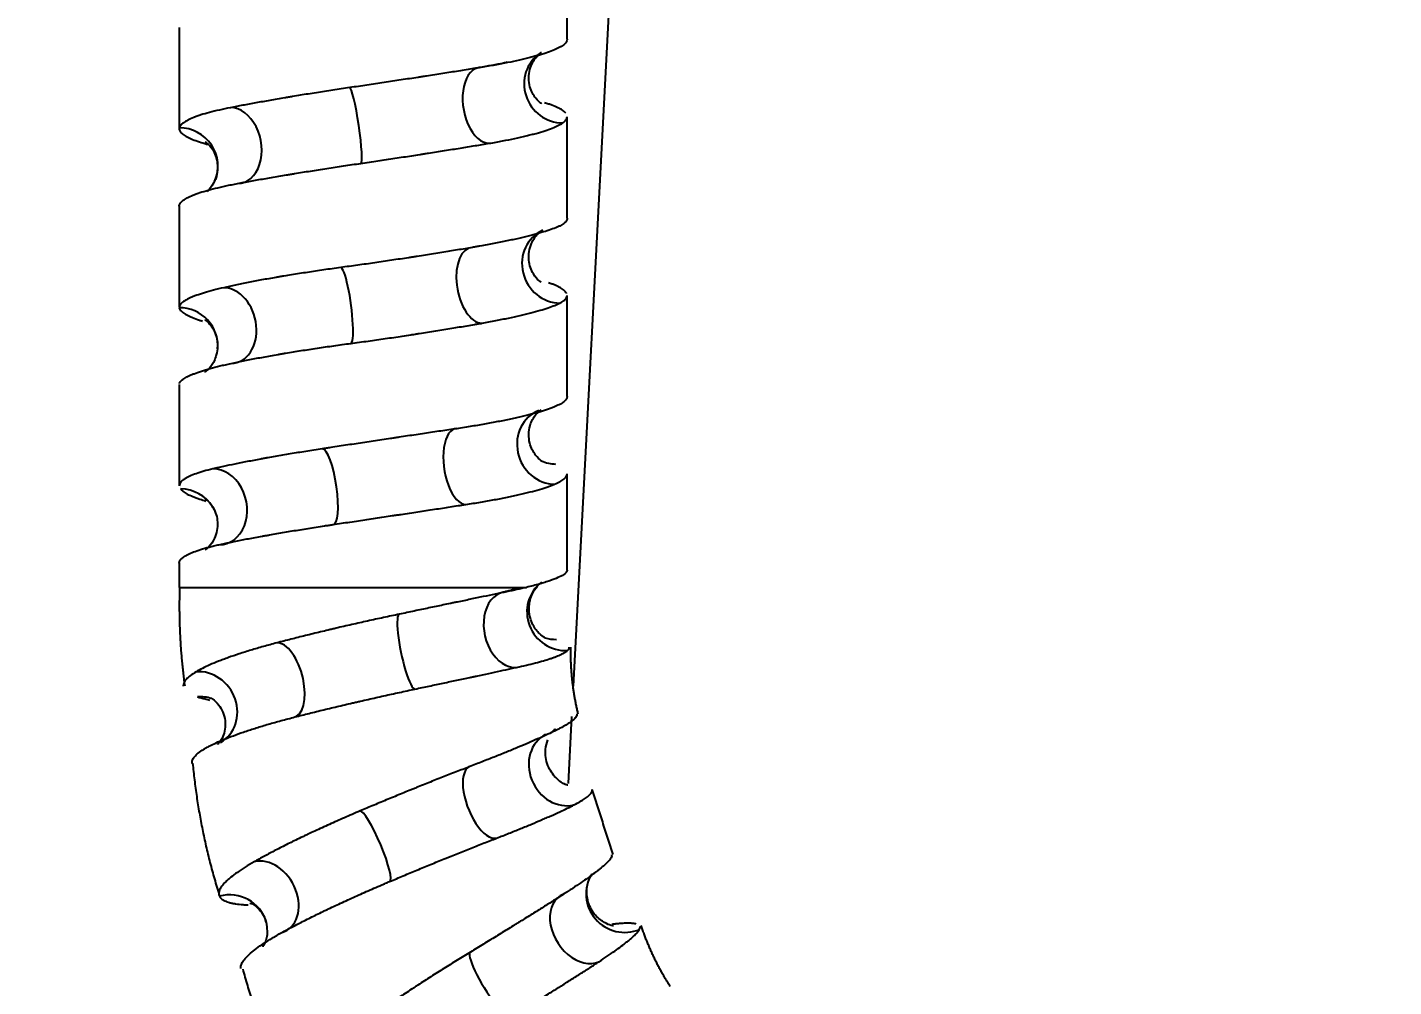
# Model space of a CAD drawing. Header units: millimetres. Extents: x 6110 to 6704, y -2661 to -1821.
# Drawn here: x 6585.83 to 6599.22, y -2420.53 to -2411.13 of the extents above; entities that cross this region are included whole.
import ezdxf

# ---------------------------------------------------------------- set-up
doc = ezdxf.new("R2010")
doc.units = ezdxf.units.MM
doc.header["$LTSCALE"] = 0.1
doc.linetypes.add('HIDDEN2', pattern=[4.7625, 3.175, -1.5875])
doc.layers.add('1', color=4, linetype='HIDDEN2', lineweight=13)
doc.layers.add('DIM', color=3, linetype='Continuous', lineweight=9)
doc.styles.get("Standard").update_dxf_attribs({"font": 'arial.ttf'})
doc.dimstyles.new('ISO-25', dxfattribs={"dimtxt": 2.5, "dimasz": 2.5, "dimexe": 1.25, "dimexo": 0.625, "dimtad": 1, "dimlfac": 5, "dimtxsty": 'Standard', "dimcen": 2.5, "dimadec": 0, "dimazin": 0, "dimtfac": 1, "dimtmove": 0, "dimatfit": 3, "dimfxl": 1, "dimarcsym": 0})

# ---------------------------------------------------------------- blocks, each defined once
blk = doc.blocks.new('*D44')
at = {"layer": 'Defpoints', "color": 0, "transparency": 16777216}
for p in [(6511.558, -2398.849), (6619.617, -2532.542), (6619.617, -2547.836)]:
    blk.add_point(p, dxfattribs=at)
at = {"layer": 'DIM', "color": 0, "lineweight": -2, "transparency": 16777216}
for p, q in [((6511.558, -2399.474), (6511.558, -2549.086)), ((6619.617, -2533.167), (6619.617, -2549.086)), ((6516.558, -2547.836), (6614.617, -2547.836))]:
    blk.add_line(p, q, dxfattribs=at)
at = {"layer": 'DIM', "color": 0, "transparency": 16777216}
for points in [[(6516.558, -2547.003), (6516.558, -2548.669), (6511.558, -2547.836)], [(6614.617, -2547.003), (6614.617, -2548.669), (6619.617, -2547.836)]]:
    blk.add_solid(points, dxfattribs=at)
at = {"layer": 'DIM', "color": 0, "transparency": 16777216, "insert": (6565.588, -2544.206), "char_height": 5, "attachment_point": 5, "bg_fill": 3, "box_fill_scale": 1.1, "bg_fill_color": 256, "bg_fill_true_color": 13158600, "bg_fill_transparency": 0}
blk.add_mtext('432,2', dxfattribs=at)

msp = doc.modelspace()

# ---------------------------------------------------------------- hatches: boundary and pattern name
at = {"layer": 'DIM'}
h = msp.add_hatch(dxfattribs=at)
h.set_pattern_fill('ANSI31', color=2)
edge = h.paths.add_edge_path()
edge.add_line((6619.617, -2595.98), (6619.617, -1962.206))
edge.add_line((6634.617, -1966.11), (6619.617, -1966.11))
edge.add_line((6634.617, -2610.98), (6634.617, -1966.11))
edge.add_line((6634.617, -2610.98), (6184.457, -2610.98))
edge.add_line((6619.617, -2595.98), (6184.457, -2595.98))
edge.add_line((6184.457, -2610.98), (6184.457, -2595.98))

# ---------------------------------------------------------------- linework, layer by layer
at = {"layer": '1', "color": 7, "linetype": 'Continuous', "lineweight": -3}
for p, q in [((6592.646, -2389.547), (6591.177, -2417.587)), ((6591.117, -2411.245), (6591.117, -2410.256)), ((6587.317, -2411.129), (6587.317, -2412.122)), ((6591.117, -2412.999), (6591.117, -2412.004)), ((6587.662, -2412.64), (6587.666, -2412.631)), ((6587.317, -2412.88), (6587.317, -2413.872)), ((6591.117, -2414.745), (6591.117, -2413.757)), ((6587.317, -2414.629), (6587.317, -2415.621)), ((6591.117, -2416.449), (6591.117, -2415.503)), ((6587.317, -2416.38), (6587.317, -2416.617)), ((6591.161, -2417.882), (6591.127, -2418.541))]:
    msp.add_line(p, q, dxfattribs=at)
for centre, major_axis, ratio, start_param, end_param in [((6591.059, -2411.695), (0.193, -0.321), 0.959169, 3.191603, 5.758912), ((6590.313, -2411.893), (0.061, -0.37), 0.572207, 3.046793, 6.188624), ((6589.041, -2412.09), (0.055, -0.371), 0.09177, 6.271848, 9.410534), ((6587.854, -2412.287), (0.071, -0.368), 0.711429, 6.147535, 9.289541), ((6587.321, -2412.484), (0.345, -0.147), 0.987624, 6.281554, 8.259377), ((6591.034, -2413.459), (0.158, -0.34), 0.94816, 3.134514, 5.868709), ((6590.237, -2413.657), (0.064, -0.369), 0.530698, 3.05028, 6.188903), ((6588.948, -2413.854), (0.05, -0.372), 0.140205, 6.264653, 9.406583), ((6587.789, -2414.051), (0.081, -0.366), 0.744144, 6.121602, 9.260572), ((6587.318, -2414.248), (0.374, -0.032), 0.991125, 6.282792, 7.941157), ((6590.974, -2415.235), (0.135, -0.35), 0.914729, 3.14219, 5.941608), ((6590.08, -2415.433), (0.056, -0.371), 0.450112, 3.072844, 6.214895), ((6588.77, -2415.631), (0.056, -0.371), 0.232695, 6.250123, 9.389137), ((6587.676, -2415.828), (0.084, -0.366), 0.803877, 6.101682, 9.243534), ((6591.021, -2415.037), (0.149, 0.344), 0.941242, 3.119521, 3.527621), ((6587.324, -2416.024), (0.325, 0.187), 0.986042, 0.030871, 1.041827), ((6587.324, -2416.024), (0.325, 0.187), 0.986042, 6.274283, 6.314057), ((6591.094, -2416.865), (0.228, -0.298), 0.979118, 3.14318, 5.692129), ((6589.217, -2416.617), (-1.9, 0), 0.000683, 0.00024, 2.48168), ((6590.568, -2417.032), (0.078, -0.367), 0.701623, 3.011806, 6.185518), ((6589.55, -2417.247), (0.077, -0.367), 0.16329, 3.117124, 6.261263), ((6591.014, -2416.754), (0.115, 0.357), 0.939379, 3.141085, 3.473378), ((6588.351, -2417.527), (0.094, -0.363), 0.471565, 6.211514, 9.335024), ((6587.539, -2417.81), (0.181, -0.328), 0.901628, 0.006209, 2.75803), ((6587.514, -2418.062), (0.123, 0.354), 0.930435, 0.010083, 0.410798), ((6591.078, -2418.392), (0.168, -0.335), 0.872359, 3.155341, 6.084178), ((6590.299, -2418.722), (0.135, -0.35), 0.437404, 3.073807, 6.233523), ((6591.255, -2418.206), (0.164, 0.337), 0.984968, 3.136222, 3.183078), ((6589.233, -2419.155), (0.146, -0.345), 0.157062, 6.262777, 9.394476), ((6588.182, -2419.655), (0.183, -0.327), 0.751649, 6.113942, 9.226957), ((6591.676, -2419.628), (0.317, -0.201), 0.984165, 3.142768, 5.688024), ((6587.808, -2420.001), (0.361, 0.103), 0.984934, 6.280031, 7.845833), ((6591.251, -2419.958), (0.204, -0.315), 0.711182, 3.001604, 6.172204), ((6590.362, -2420.514), (0.195, -0.32), 0.170261, 3.117805, 6.266285)]:
    msp.add_ellipse(centre, major_axis=major_axis, ratio=ratio, start_param=start_param, end_param=end_param, dxfattribs=at)
for points, knots in [([(6591.045, -2411.324), (6591.03, -2411.333), (6591.012, -2411.341), (6590.972, -2411.358), (6590.928, -2411.374), (6590.875, -2411.391), (6590.832, -2411.404), (6590.817, -2411.408), (6590.794, -2411.414), (6590.786, -2411.416), (6590.77, -2411.421), (6590.762, -2411.423), (6590.721, -2411.433), (6590.686, -2411.442), (6590.613, -2411.458), (6590.536, -2411.475), (6590.452, -2411.49), (6590.387, -2411.502), (6590.365, -2411.506), (6590.319, -2411.514), (6590.296, -2411.518), (6590.273, -2411.521)], [0, 0, 0, 0, 0.125, 0.125, 0.25, 0.375, 0.375, 0.4375, 0.4375, 0.46875, 0.46875, 0.5, 0.5, 0.625, 0.625, 0.75, 0.875, 0.875, 0.9375, 0.9375, 1, 1, 1, 1]), ([(6591.117, -2411.245), (6591.117, -2411.246), (6591.117, -2411.247), (6591.116, -2411.257), (6591.11, -2411.274), (6591.095, -2411.291), (6591.079, -2411.303), (6591.073, -2411.307), (6591.063, -2411.314), (6591.06, -2411.316), (6591.053, -2411.32), (6591.049, -2411.322), (6591.045, -2411.324)], [0, 0, 0, 0, 0.038692, 0.038692, 0.359128, 0.679564, 0.679564, 0.839782, 0.839782, 0.919891, 0.919891, 1, 1, 1, 1]), ([(6590.531, -2411.471), (6590.519, -2411.474), (6590.435, -2411.491), (6590.34, -2411.508), (6590.252, -2411.523)], [0, 0, 0, 0, 0.151927, 1, 1, 1, 1]), ([(6590.868, -2411.877), (6590.868, -2411.877), (6590.86, -2411.873), (6590.809, -2411.833), (6590.739, -2411.71), (6590.738, -2411.541), (6590.807, -2411.42), (6590.853, -2411.382), (6590.864, -2411.374), (6590.866, -2411.374)], [0, 0, 0, 0, 0.108857, 0.259895, 0.424059, 0.619064, 0.785877, 0.92569, 1, 1, 1, 1]), ([(6590.273, -2411.521), (6590.225, -2411.529), (6590.177, -2411.537), (6590.078, -2411.553), (6589.977, -2411.569), (6589.873, -2411.585), (6589.793, -2411.598), (6589.766, -2411.602), (6589.725, -2411.608), (6589.711, -2411.61), (6589.684, -2411.614), (6589.67, -2411.617), (6589.601, -2411.627), (6589.546, -2411.636), (6589.435, -2411.652), (6589.324, -2411.669), (6589.212, -2411.686), (6589.1, -2411.703), (6589.044, -2411.711), (6588.987, -2411.719)], [0, 0, 0, 0, 0.125, 0.125, 0.25, 0.375, 0.375, 0.4375, 0.4375, 0.46875, 0.46875, 0.5, 0.5, 0.625, 0.625, 0.75, 0.875, 0.875, 1, 1, 1, 1]), ([(6588.987, -2411.719), (6588.931, -2411.728), (6588.876, -2411.736), (6588.767, -2411.753), (6588.659, -2411.769), (6588.555, -2411.786), (6588.477, -2411.799), (6588.451, -2411.803), (6588.413, -2411.809), (6588.4, -2411.811), (6588.375, -2411.815), (6588.362, -2411.818), (6588.3, -2411.828), (6588.251, -2411.836), (6588.157, -2411.853), (6588.066, -2411.869), (6587.98, -2411.885), (6587.918, -2411.896), (6587.898, -2411.9), (6587.858, -2411.908), (6587.838, -2411.912), (6587.819, -2411.916)], [0, 0, 0, 0, 0.125, 0.125, 0.25, 0.375, 0.375, 0.4375, 0.4375, 0.46875, 0.46875, 0.5, 0.5, 0.625, 0.625, 0.75, 0.875, 0.875, 0.9375, 0.9375, 1, 1, 1, 1]), ([(6591.103, -2411.969), (6591.102, -2411.968), (6591.101, -2411.967), (6591.093, -2411.957), (6591.083, -2411.949), (6591.058, -2411.932), (6591.029, -2411.916), (6590.99, -2411.9), (6590.958, -2411.888), (6590.946, -2411.884), (6590.922, -2411.876), (6590.909, -2411.873), (6590.896, -2411.869)], [0, 0, 0, 0, 0.03271, 0.03271, 0.274532, 0.274532, 0.516355, 0.758177, 0.758177, 0.879089, 0.879089, 1, 1, 1, 1]), ([(6587.819, -2411.916), (6587.78, -2411.923), (6587.744, -2411.931), (6587.676, -2411.947), (6587.611, -2411.962), (6587.555, -2411.979), (6587.517, -2411.991), (6587.504, -2411.995), (6587.486, -2412.002), (6587.481, -2412.004), (6587.469, -2412.008), (6587.464, -2412.01), (6587.437, -2412.021), (6587.418, -2412.029), (6587.385, -2412.046), (6587.357, -2412.063), (6587.338, -2412.079), (6587.324, -2412.096), (6587.32, -2412.104), (6587.318, -2412.113)], [0, 0, 0, 0, 0.125, 0.125, 0.25, 0.375, 0.375, 0.4375, 0.4375, 0.46875, 0.46875, 0.5, 0.5, 0.625, 0.625, 0.75, 0.875, 0.875, 1, 1, 1, 1]), ([(6591.072, -2412.066), (6591.084, -2412.058), (6591.094, -2412.05), (6591.108, -2412.033), (6591.115, -2412.02), (6591.117, -2412.008), (6591.117, -2412.004)], [0, 0, 0, 0, 0.401341, 0.401341, 0.802683, 1, 1, 1, 1]), ([(6587.318, -2412.113), (6587.316, -2412.121), (6587.317, -2412.129), (6587.322, -2412.145), (6587.333, -2412.161), (6587.352, -2412.177), (6587.37, -2412.189), (6587.377, -2412.193), (6587.391, -2412.201), (6587.398, -2412.205), (6587.423, -2412.217), (6587.442, -2412.225), (6587.484, -2412.241), (6587.527, -2412.256), (6587.577, -2412.27), (6587.602, -2412.277)], [0, 0, 0, 0, 0.145365, 0.145365, 0.290729, 0.436094, 0.436094, 0.508777, 0.508777, 0.581459, 0.581459, 0.726824, 0.726824, 0.872188, 1, 1, 1, 1]), ([(6590.354, -2412.265), (6590.4, -2412.257), (6590.443, -2412.249), (6590.527, -2412.234), (6590.607, -2412.218), (6590.68, -2412.201), (6590.732, -2412.189), (6590.757, -2412.182), (6590.781, -2412.176), (6590.797, -2412.172), (6590.805, -2412.17), (6590.843, -2412.159), (6590.872, -2412.151), (6590.924, -2412.134), (6590.972, -2412.117), (6591.011, -2412.1), (6591.036, -2412.087), (6591.044, -2412.083), (6591.055, -2412.077), (6591.059, -2412.075), (6591.065, -2412.07), (6591.069, -2412.068), (6591.072, -2412.066)], [0, 0, 0, 0, 0.125, 0.125, 0.25, 0.375, 0.375, 0.4375, 0.46875, 0.46875, 0.5, 0.5, 0.625, 0.625, 0.75, 0.875, 0.875, 0.9375, 0.9375, 0.96875, 0.96875, 1, 1, 1, 1]), ([(6587.569, -2412.25), (6587.569, -2412.25), (6587.578, -2412.255), (6587.63, -2412.298), (6587.697, -2412.422), (6587.694, -2412.553), (6587.672, -2412.618), (6587.666, -2412.63)], [0, 0, 0, 0, 0.173287, 0.395463, 0.637639, 0.926993, 1, 1, 1, 1]), ([(6589.096, -2412.462), (6589.152, -2412.453), (6589.208, -2412.445), (6589.319, -2412.428), (6589.43, -2412.412), (6589.54, -2412.395), (6589.622, -2412.382), (6589.649, -2412.378), (6589.69, -2412.372), (6589.704, -2412.37), (6589.731, -2412.365), (6589.744, -2412.363), (6589.812, -2412.353), (6589.865, -2412.344), (6589.968, -2412.328), (6590.07, -2412.312), (6590.167, -2412.296), (6590.239, -2412.284), (6590.262, -2412.28), (6590.309, -2412.272), (6590.332, -2412.269), (6590.354, -2412.265)], [0, 0, 0, 0, 0.125, 0.125, 0.25, 0.375, 0.375, 0.4375, 0.4375, 0.46875, 0.46875, 0.5, 0.5, 0.625, 0.625, 0.75, 0.875, 0.875, 0.9375, 0.9375, 1, 1, 1, 1]), ([(6587.888, -2412.659), (6587.929, -2412.651), (6587.971, -2412.644), (6588.058, -2412.628), (6588.148, -2412.612), (6588.244, -2412.596), (6588.318, -2412.583), (6588.355, -2412.577), (6588.393, -2412.571), (6588.419, -2412.566), (6588.432, -2412.564), (6588.497, -2412.554), (6588.549, -2412.545), (6588.655, -2412.528), (6588.762, -2412.512), (6588.872, -2412.495), (6588.983, -2412.478), (6589.039, -2412.47), (6589.096, -2412.462)], [0, 0, 0, 0, 0.125, 0.125, 0.25, 0.375, 0.375, 0.4375, 0.46875, 0.46875, 0.5, 0.5, 0.625, 0.625, 0.75, 0.875, 0.875, 1, 1, 1, 1]), ([(6587.325, -2412.855), (6587.33, -2412.846), (6587.338, -2412.838), (6587.357, -2412.822), (6587.382, -2412.805), (6587.416, -2412.788), (6587.445, -2412.776), (6587.455, -2412.772), (6587.472, -2412.765), (6587.477, -2412.763), (6587.489, -2412.759), (6587.495, -2412.757), (6587.525, -2412.746), (6587.551, -2412.738), (6587.608, -2412.722), (6587.668, -2412.706), (6587.737, -2412.69), (6587.791, -2412.678), (6587.81, -2412.674), (6587.849, -2412.667), (6587.868, -2412.663), (6587.888, -2412.659)], [0, 0, 0, 0, 0.125, 0.125, 0.25, 0.375, 0.375, 0.4375, 0.4375, 0.46875, 0.46875, 0.5, 0.5, 0.625, 0.625, 0.75, 0.875, 0.875, 0.9375, 0.9375, 1, 1, 1, 1]), ([(6587.666, -2412.63), (6587.645, -2412.668), (6587.619, -2412.71), (6587.597, -2412.732), (6587.591, -2412.737)], [0, 0, 0, 0, 0.700248, 1, 1, 1, 1]), ([(6587.317, -2412.88), (6587.317, -2412.879), (6587.317, -2412.879), (6587.317, -2412.871), (6587.32, -2412.863), (6587.325, -2412.855)], [0, 0, 0, 0, 0.038792, 0.038792, 1, 1, 1, 1]), ([(6591.019, -2413.087), (6591.001, -2413.095), (6590.981, -2413.102), (6590.936, -2413.118), (6590.887, -2413.134), (6590.829, -2413.151), (6590.782, -2413.163), (6590.766, -2413.167), (6590.741, -2413.174), (6590.732, -2413.176), (6590.715, -2413.18), (6590.706, -2413.182), (6590.662, -2413.193), (6590.625, -2413.201), (6590.547, -2413.218), (6590.466, -2413.235), (6590.378, -2413.252), (6590.31, -2413.265), (6590.286, -2413.269), (6590.251, -2413.275), (6590.239, -2413.277), (6590.215, -2413.282), (6590.203, -2413.284), (6590.191, -2413.286)], [0, 0, 0, 0, 0.125, 0.125, 0.25, 0.375, 0.375, 0.4375, 0.4375, 0.46875, 0.46875, 0.5, 0.5, 0.625, 0.625, 0.75, 0.875, 0.875, 0.9375, 0.9375, 0.96875, 0.96875, 1, 1, 1, 1]), ([(6591.117, -2412.999), (6591.117, -2413.004), (6591.116, -2413.01), (6591.111, -2413.024), (6591.1, -2413.04), (6591.079, -2413.056), (6591.059, -2413.068), (6591.052, -2413.072), (6591.037, -2413.079), (6591.028, -2413.083), (6591.019, -2413.087)], [0, 0, 0, 0, 0.178953, 0.178953, 0.452635, 0.726318, 0.726318, 0.863159, 0.863159, 1, 1, 1, 1]), ([(6590.863, -2413.627), (6590.863, -2413.627), (6590.848, -2413.62), (6590.781, -2413.551), (6590.728, -2413.408), (6590.756, -2413.246), (6590.83, -2413.148), (6590.871, -2413.122), (6590.877, -2413.117), (6590.877, -2413.118)], [0, 0, 0, 0, 0.151535, 0.293829, 0.455643, 0.63583, 0.784099, 0.912632, 1, 1, 1, 1]), ([(6590.191, -2413.286), (6590.142, -2413.294), (6590.093, -2413.302), (6589.992, -2413.319), (6589.889, -2413.336), (6589.783, -2413.353), (6589.703, -2413.365), (6589.675, -2413.37), (6589.634, -2413.376), (6589.621, -2413.378), (6589.593, -2413.382), (6589.579, -2413.384), (6589.51, -2413.395), (6589.454, -2413.403), (6589.343, -2413.42), (6589.232, -2413.436), (6589.121, -2413.452), (6589.01, -2413.467), (6588.954, -2413.475), (6588.899, -2413.483)], [0, 0, 0, 0, 0.125, 0.125, 0.25, 0.375, 0.375, 0.4375, 0.4375, 0.46875, 0.46875, 0.5, 0.5, 0.625, 0.625, 0.75, 0.875, 0.875, 1, 1, 1, 1]), ([(6588.899, -2413.483), (6588.842, -2413.49), (6588.787, -2413.498), (6588.678, -2413.514), (6588.571, -2413.53), (6588.468, -2413.546), (6588.391, -2413.558), (6588.366, -2413.563), (6588.328, -2413.569), (6588.316, -2413.571), (6588.291, -2413.575), (6588.279, -2413.577), (6588.217, -2413.588), (6588.17, -2413.596), (6588.078, -2413.613), (6587.989, -2413.63), (6587.907, -2413.647), (6587.847, -2413.659), (6587.828, -2413.663), (6587.8, -2413.67), (6587.79, -2413.672), (6587.772, -2413.676), (6587.762, -2413.678), (6587.753, -2413.68)], [0, 0, 0, 0, 0.125, 0.125, 0.25, 0.375, 0.375, 0.4375, 0.4375, 0.46875, 0.46875, 0.5, 0.5, 0.625, 0.625, 0.75, 0.875, 0.875, 0.9375, 0.9375, 0.96875, 0.96875, 1, 1, 1, 1]), ([(6587.753, -2413.68), (6587.717, -2413.688), (6587.683, -2413.697), (6587.62, -2413.713), (6587.561, -2413.73), (6587.511, -2413.747), (6587.476, -2413.759), (6587.465, -2413.763), (6587.449, -2413.77), (6587.444, -2413.772), (6587.434, -2413.776), (6587.429, -2413.778), (6587.406, -2413.789), (6587.39, -2413.797), (6587.362, -2413.813), (6587.339, -2413.829), (6587.326, -2413.845), (6587.318, -2413.861), (6587.316, -2413.868), (6587.317, -2413.876)], [0, 0, 0, 0, 0.125, 0.125, 0.25, 0.375, 0.375, 0.4375, 0.4375, 0.46875, 0.46875, 0.5, 0.5, 0.625, 0.625, 0.75, 0.875, 0.875, 1, 1, 1, 1]), ([(6591.112, -2413.738), (6591.112, -2413.736), (6591.111, -2413.734), (6591.105, -2413.724), (6591.098, -2413.716), (6591.078, -2413.699), (6591.054, -2413.682), (6591.02, -2413.665), (6590.99, -2413.652), (6590.98, -2413.648), (6590.964, -2413.642), (6590.958, -2413.64), (6590.947, -2413.636), (6590.941, -2413.633), (6590.935, -2413.631)], [0, 0, 0, 0, 0.043004, 0.043004, 0.282253, 0.282253, 0.521502, 0.760751, 0.760751, 0.880376, 0.880376, 0.940188, 0.940188, 1, 1, 1, 1]), ([(6591.049, -2413.83), (6591.064, -2413.823), (6591.076, -2413.815), (6591.096, -2413.799), (6591.112, -2413.783), (6591.117, -2413.767), (6591.117, -2413.758), (6591.117, -2413.758), (6591.117, -2413.757)], [0, 0, 0, 0, 0.328611, 0.328611, 0.657222, 0.985833, 0.985833, 1, 1, 1, 1]), ([(6587.317, -2413.876), (6587.318, -2413.884), (6587.321, -2413.891), (6587.333, -2413.907), (6587.35, -2413.923), (6587.376, -2413.939), (6587.4, -2413.952), (6587.408, -2413.956), (6587.422, -2413.962), (6587.426, -2413.964), (6587.436, -2413.968), (6587.441, -2413.97), (6587.467, -2413.981), (6587.489, -2413.989), (6587.524, -2414.001), (6587.534, -2414.004), (6587.544, -2414.008)], [0, 0, 0, 0, 0.185434, 0.185434, 0.370869, 0.556303, 0.556303, 0.64902, 0.64902, 0.695379, 0.695379, 0.741737, 0.741737, 0.927171, 0.927171, 1, 1, 1, 1]), ([(6590.282, -2414.028), (6590.329, -2414.019), (6590.374, -2414.011), (6590.461, -2413.994), (6590.544, -2413.978), (6590.62, -2413.961), (6590.675, -2413.948), (6590.701, -2413.942), (6590.727, -2413.936), (6590.744, -2413.931), (6590.752, -2413.929), (6590.793, -2413.919), (6590.824, -2413.91), (6590.881, -2413.894), (6590.933, -2413.877), (6590.977, -2413.861), (6591.006, -2413.85), (6591.015, -2413.846), (6591.033, -2413.838), (6591.041, -2413.834), (6591.049, -2413.83)], [0, 0, 0, 0, 0.125, 0.125, 0.25, 0.375, 0.375, 0.4375, 0.46875, 0.46875, 0.5, 0.5, 0.625, 0.625, 0.75, 0.875, 0.875, 0.9375, 0.9375, 1, 1, 1, 1]), ([(6587.568, -2413.995), (6587.568, -2413.995), (6587.57, -2413.997), (6587.596, -2414.013), (6587.662, -2414.092), (6587.694, -2414.199), (6587.693, -2414.264), (6587.691, -2414.28)], [0, 0, 0, 0, 0.084483, 0.353223, 0.609993, 0.90848, 1, 1, 1, 1]), ([(6588.997, -2414.226), (6589.054, -2414.218), (6589.11, -2414.211), (6589.223, -2414.195), (6589.335, -2414.179), (6589.446, -2414.163), (6589.53, -2414.15), (6589.558, -2414.146), (6589.599, -2414.14), (6589.613, -2414.138), (6589.641, -2414.133), (6589.655, -2414.131), (6589.723, -2414.121), (6589.777, -2414.112), (6589.884, -2414.095), (6589.988, -2414.078), (6590.088, -2414.061), (6590.162, -2414.049), (6590.187, -2414.045), (6590.223, -2414.038), (6590.235, -2414.036), (6590.259, -2414.032), (6590.271, -2414.03), (6590.282, -2414.028)], [0, 0, 0, 0, 0.125, 0.125, 0.25, 0.375, 0.375, 0.4375, 0.4375, 0.46875, 0.46875, 0.5, 0.5, 0.625, 0.625, 0.75, 0.875, 0.875, 0.9375, 0.9375, 0.96875, 0.96875, 1, 1, 1, 1]), ([(6587.691, -2414.28), (6587.682, -2414.334), (6587.66, -2414.414), (6587.597, -2414.487), (6587.571, -2414.505), (6587.567, -2414.507), (6587.567, -2414.507)], [0, 0, 0, 0, 0.331404, 0.602943, 0.856583, 1, 1, 1, 1]), ([(6587.825, -2414.422), (6587.863, -2414.414), (6587.903, -2414.406), (6587.987, -2414.389), (6588.073, -2414.372), (6588.164, -2414.356), (6588.236, -2414.343), (6588.272, -2414.337), (6588.309, -2414.33), (6588.334, -2414.326), (6588.346, -2414.324), (6588.409, -2414.314), (6588.46, -2414.305), (6588.564, -2414.289), (6588.669, -2414.273), (6588.777, -2414.257), (6588.886, -2414.241), (6588.941, -2414.234), (6588.997, -2414.226)], [0, 0, 0, 0, 0.125, 0.125, 0.25, 0.375, 0.375, 0.4375, 0.46875, 0.46875, 0.5, 0.5, 0.625, 0.625, 0.75, 0.875, 0.875, 1, 1, 1, 1]), ([(6587.318, -2414.619), (6587.32, -2414.612), (6587.325, -2414.604), (6587.339, -2414.588), (6587.358, -2414.573), (6587.387, -2414.556), (6587.412, -2414.544), (6587.422, -2414.54), (6587.436, -2414.533), (6587.441, -2414.531), (6587.451, -2414.527), (6587.457, -2414.525), (6587.484, -2414.514), (6587.508, -2414.506), (6587.56, -2414.489), (6587.616, -2414.472), (6587.681, -2414.456), (6587.732, -2414.443), (6587.75, -2414.439), (6587.778, -2414.433), (6587.787, -2414.431), (6587.806, -2414.426), (6587.815, -2414.424), (6587.825, -2414.422)], [0, 0, 0, 0, 0.125, 0.125, 0.25, 0.375, 0.375, 0.4375, 0.4375, 0.46875, 0.46875, 0.5, 0.5, 0.625, 0.625, 0.75, 0.875, 0.875, 0.9375, 0.9375, 0.96875, 0.96875, 1, 1, 1, 1]), ([(6591.117, -2414.745), (6591.117, -2414.747), (6591.117, -2414.748), (6591.116, -2414.752), (6591.116, -2414.754), (6591.115, -2414.758), (6591.114, -2414.761), (6591.109, -2414.771), (6591.103, -2414.78), (6591.086, -2414.797), (6591.064, -2414.814), (6591.033, -2414.831), (6591.005, -2414.843), (6590.996, -2414.847), (6590.98, -2414.854), (6590.975, -2414.856), (6590.964, -2414.86), (6590.958, -2414.862), (6590.952, -2414.864)], [0, 0, 0, 0, 0.043544, 0.043544, 0.096681, 0.096681, 0.149817, 0.149817, 0.362363, 0.362363, 0.574909, 0.787454, 0.787454, 0.893727, 0.893727, 0.946864, 0.946864, 1, 1, 1, 1]), ([(6590.952, -2414.864), (6590.929, -2414.873), (6590.904, -2414.881), (6590.85, -2414.898), (6590.792, -2414.914), (6590.725, -2414.931), (6590.672, -2414.944), (6590.645, -2414.95), (6590.617, -2414.957), (6590.598, -2414.961), (6590.588, -2414.963), (6590.539, -2414.974), (6590.498, -2414.982), (6590.413, -2414.998), (6590.326, -2415.015), (6590.232, -2415.031), (6590.16, -2415.042), (6590.136, -2415.046), (6590.086, -2415.054), (6590.061, -2415.058), (6590.035, -2415.062)], [0, 0, 0, 0, 0.125, 0.125, 0.25, 0.375, 0.375, 0.4375, 0.46875, 0.46875, 0.5, 0.5, 0.625, 0.625, 0.75, 0.875, 0.875, 0.9375, 0.9375, 1, 1, 1, 1]), ([(6590.875, -2415.385), (6590.875, -2415.386), (6590.865, -2415.376), (6590.806, -2415.33), (6590.736, -2415.201), (6590.741, -2415.033), (6590.808, -2414.918), (6590.856, -2414.878), (6590.864, -2414.875), (6590.864, -2414.875)], [0, 0, 0, 0, 0.123326, 0.265462, 0.422748, 0.605878, 0.759626, 0.889896, 1, 1, 1, 1]), ([(6590.035, -2415.062), (6589.984, -2415.069), (6589.932, -2415.077), (6589.826, -2415.093), (6589.72, -2415.109), (6589.61, -2415.125), (6589.527, -2415.138), (6589.499, -2415.142), (6589.457, -2415.148), (6589.443, -2415.15), (6589.415, -2415.154), (6589.401, -2415.157), (6589.33, -2415.167), (6589.274, -2415.176), (6589.162, -2415.193), (6589.05, -2415.209), (6588.939, -2415.226), (6588.856, -2415.239), (6588.828, -2415.243), (6588.787, -2415.249), (6588.773, -2415.251), (6588.745, -2415.256), (6588.731, -2415.258), (6588.718, -2415.26)], [0, 0, 0, 0, 0.125, 0.125, 0.25, 0.375, 0.375, 0.4375, 0.4375, 0.46875, 0.46875, 0.5, 0.5, 0.625, 0.625, 0.75, 0.875, 0.875, 0.9375, 0.9375, 0.96875, 0.96875, 1, 1, 1, 1]), ([(6588.718, -2415.26), (6588.663, -2415.268), (6588.61, -2415.276), (6588.505, -2415.293), (6588.403, -2415.309), (6588.304, -2415.326), (6588.232, -2415.339), (6588.208, -2415.343), (6588.173, -2415.349), (6588.161, -2415.351), (6588.138, -2415.356), (6588.126, -2415.358), (6588.069, -2415.368), (6588.025, -2415.377), (6587.94, -2415.393), (6587.859, -2415.409), (6587.784, -2415.425), (6587.731, -2415.437), (6587.713, -2415.441), (6587.688, -2415.446), (6587.68, -2415.448), (6587.663, -2415.452), (6587.655, -2415.454), (6587.647, -2415.456)], [0, 0, 0, 0, 0.125, 0.125, 0.25, 0.375, 0.375, 0.4375, 0.4375, 0.46875, 0.46875, 0.5, 0.5, 0.625, 0.625, 0.75, 0.875, 0.875, 0.9375, 0.9375, 0.96875, 0.96875, 1, 1, 1, 1]), ([(6587.647, -2415.456), (6587.615, -2415.463), (6587.585, -2415.471), (6587.53, -2415.487), (6587.48, -2415.503), (6587.439, -2415.519), (6587.411, -2415.532), (6587.403, -2415.536), (6587.391, -2415.542), (6587.387, -2415.544), (6587.379, -2415.548), (6587.376, -2415.55), (6587.359, -2415.561), (6587.348, -2415.569), (6587.331, -2415.586), (6587.32, -2415.601), (6587.317, -2415.616), (6587.317, -2415.622)], [0, 0, 0, 0, 0.148192, 0.148192, 0.296383, 0.444575, 0.444575, 0.518671, 0.518671, 0.555719, 0.555719, 0.592767, 0.592767, 0.740958, 0.740958, 0.88915, 1, 1, 1, 1]), ([(6590.994, -2415.606), (6591.014, -2415.598), (6591.031, -2415.59), (6591.061, -2415.573), (6591.087, -2415.556), (6591.102, -2415.539), (6591.111, -2415.527), (6591.113, -2415.522), (6591.115, -2415.516), (6591.116, -2415.514), (6591.116, -2415.51), (6591.117, -2415.508), (6591.117, -2415.505), (6591.117, -2415.504), (6591.117, -2415.503)], [0, 0, 0, 0, 0.24417, 0.24417, 0.48834, 0.732509, 0.732509, 0.854594, 0.854594, 0.915637, 0.915637, 0.976679, 0.976679, 1, 1, 1, 1]), ([(6590.124, -2415.805), (6590.174, -2415.797), (6590.222, -2415.79), (6590.316, -2415.774), (6590.407, -2415.758), (6590.491, -2415.741), (6590.552, -2415.729), (6590.582, -2415.723), (6590.611, -2415.716), (6590.63, -2415.712), (6590.639, -2415.71), (6590.686, -2415.699), (6590.721, -2415.691), (6590.787, -2415.674), (6590.849, -2415.657), (6590.902, -2415.64), (6590.939, -2415.627), (6590.951, -2415.623), (6590.967, -2415.617), (6590.973, -2415.615), (6590.984, -2415.61), (6590.989, -2415.608), (6590.994, -2415.606)], [0, 0, 0, 0, 0.125, 0.125, 0.25, 0.375, 0.375, 0.4375, 0.46875, 0.46875, 0.5, 0.5, 0.625, 0.625, 0.75, 0.875, 0.875, 0.9375, 0.9375, 0.96875, 0.96875, 1, 1, 1, 1]), ([(6587.329, -2415.653), (6587.335, -2415.661), (6587.344, -2415.67), (6587.366, -2415.686), (6587.393, -2415.703), (6587.43, -2415.719), (6587.461, -2415.732), (6587.471, -2415.736), (6587.489, -2415.742), (6587.494, -2415.745), (6587.507, -2415.749), (6587.513, -2415.751), (6587.538, -2415.759), (6587.558, -2415.765), (6587.578, -2415.771)], [0, 0, 0, 0, 0.211032, 0.211032, 0.422064, 0.633096, 0.633096, 0.738611, 0.738611, 0.791369, 0.791369, 0.844127, 0.844127, 1, 1, 1, 1]), ([(6587.57, -2415.75), (6587.57, -2415.75), (6587.582, -2415.756), (6587.625, -2415.797), (6587.646, -2415.832), (6587.649, -2415.837)], [0, 0, 0, 0, 0.467084, 0.91505, 1, 1, 1, 1]), ([(6587.649, -2415.837), (6587.674, -2415.883), (6587.704, -2415.977), (6587.674, -2416.139), (6587.605, -2416.226), (6587.573, -2416.249), (6587.569, -2416.251), (6587.569, -2416.251)], [0, 0, 0, 0, 0.241862, 0.499572, 0.71004, 0.896714, 1, 1, 1, 1]), ([(6588.823, -2416.002), (6588.879, -2415.994), (6588.934, -2415.985), (6589.045, -2415.969), (6589.156, -2415.952), (6589.267, -2415.935), (6589.351, -2415.923), (6589.379, -2415.918), (6589.42, -2415.912), (6589.434, -2415.91), (6589.462, -2415.906), (6589.476, -2415.904), (6589.546, -2415.893), (6589.601, -2415.885), (6589.71, -2415.868), (6589.817, -2415.852), (6589.921, -2415.836), (6589.998, -2415.824), (6590.023, -2415.82), (6590.074, -2415.813), (6590.099, -2415.809), (6590.124, -2415.805)], [0, 0, 0, 0, 0.125, 0.125, 0.25, 0.375, 0.375, 0.4375, 0.4375, 0.46875, 0.46875, 0.5, 0.5, 0.625, 0.625, 0.75, 0.875, 0.875, 0.9375, 0.9375, 1, 1, 1, 1]), ([(6587.706, -2416.199), (6587.74, -2416.192), (6587.776, -2416.184), (6587.852, -2416.168), (6587.931, -2416.152), (6588.017, -2416.136), (6588.084, -2416.124), (6588.119, -2416.117), (6588.154, -2416.111), (6588.177, -2416.107), (6588.189, -2416.105), (6588.249, -2416.094), (6588.298, -2416.086), (6588.398, -2416.069), (6588.499, -2416.052), (6588.605, -2416.035), (6588.686, -2416.023), (6588.713, -2416.018), (6588.754, -2416.012), (6588.768, -2416.01), (6588.796, -2416.006), (6588.81, -2416.004), (6588.823, -2416.002)], [0, 0, 0, 0, 0.125, 0.125, 0.25, 0.375, 0.375, 0.4375, 0.46875, 0.46875, 0.5, 0.5, 0.625, 0.625, 0.75, 0.875, 0.875, 0.9375, 0.9375, 0.96875, 0.96875, 1, 1, 1, 1]), ([(6587.317, -2416.38), (6587.317, -2416.377), (6587.317, -2416.374), (6587.32, -2416.362), (6587.328, -2416.345), (6587.347, -2416.329), (6587.364, -2416.316), (6587.371, -2416.312), (6587.381, -2416.306), (6587.385, -2416.304), (6587.392, -2416.299), (6587.396, -2416.297), (6587.417, -2416.287), (6587.436, -2416.279), (6587.478, -2416.262), (6587.524, -2416.246), (6587.579, -2416.23), (6587.624, -2416.218), (6587.64, -2416.215), (6587.664, -2416.209), (6587.672, -2416.207), (6587.689, -2416.203), (6587.697, -2416.201), (6587.706, -2416.199)], [0, 0, 0, 0, 0.052453, 0.052453, 0.187817, 0.323181, 0.323181, 0.390863, 0.390863, 0.424704, 0.424704, 0.458545, 0.458545, 0.593908, 0.593908, 0.729272, 0.864636, 0.864636, 0.932318, 0.932318, 0.966159, 0.966159, 1, 1, 1, 1]), ([(6591.083, -2416.493), (6591.068, -2416.503), (6591.05, -2416.512), (6591.005, -2416.532), (6590.979, -2416.542), (6590.933, -2416.558), (6590.917, -2416.563), (6590.891, -2416.571), (6590.882, -2416.574), (6590.864, -2416.579), (6590.854, -2416.582), (6590.806, -2416.595), (6590.764, -2416.606), (6590.718, -2416.618)], [0, 0, 0, 0, 0.25, 0.25, 0.5, 0.5, 0.625, 0.625, 0.6875, 0.6875, 0.75, 0.75, 1, 1, 1, 1]), ([(6591.117, -2416.449), (6591.117, -2416.449), (6591.117, -2416.449), (6591.117, -2416.45), (6591.117, -2416.451), (6591.116, -2416.454), (6591.116, -2416.455), (6591.115, -2416.459), (6591.114, -2416.461), (6591.108, -2416.473), (6591.098, -2416.483), (6591.083, -2416.493)], [0, 0, 0, 0, 0.005067, 0.005067, 0.087978, 0.087978, 0.170889, 0.170889, 0.336711, 0.336711, 1, 1, 1, 1]), ([(6590.524, -2416.661), (6590.488, -2416.668), (6590.451, -2416.676), (6590.374, -2416.692), (6590.295, -2416.708), (6590.17, -2416.734), (6590.083, -2416.753), (6590.027, -2416.764), (6590.016, -2416.766), (6589.994, -2416.771), (6589.982, -2416.774), (6589.948, -2416.781), (6589.925, -2416.785), (6589.856, -2416.8), (6589.763, -2416.819), (6589.62, -2416.849), (6589.523, -2416.87), (6589.474, -2416.88)], [0, 0, 0, 0, 0.125, 0.125, 0.25, 0.375, 0.5, 0.5, 0.53125, 0.53125, 0.5625, 0.5625, 0.625, 0.625, 0.75, 0.875, 1, 1, 1, 1]), ([(6590.908, -2417.117), (6590.908, -2417.117), (6590.898, -2417.109), (6590.848, -2417.079), (6590.774, -2416.987), (6590.733, -2416.842), (6590.76, -2416.695), (6590.809, -2416.626), (6590.827, -2416.604)], [0, 0, 0, 0, 0.140085, 0.296978, 0.461057, 0.647518, 0.844286, 1, 1, 1, 1]), ([(6589.474, -2416.88), (6589.422, -2416.891), (6589.37, -2416.902), (6589.266, -2416.925), (6589.162, -2416.947), (6589.059, -2416.971), (6588.956, -2416.994), (6588.904, -2417.006), (6588.84, -2417.021), (6588.827, -2417.024), (6588.801, -2417.03), (6588.763, -2417.039), (6588.726, -2417.048), (6588.651, -2417.066), (6588.552, -2417.09), (6588.457, -2417.114), (6588.364, -2417.138), (6588.318, -2417.15), (6588.273, -2417.161)], [0, 0, 0, 0, 0.125, 0.125, 0.25, 0.375, 0.375, 0.5, 0.5, 0.53125, 0.53125, 0.5625, 0.625, 0.625, 0.75, 0.875, 0.875, 1, 1, 1, 1]), ([(6588.273, -2417.161), (6588.228, -2417.173), (6588.184, -2417.185), (6588.099, -2417.209), (6588.017, -2417.233), (6587.941, -2417.257), (6587.867, -2417.281), (6587.832, -2417.293), (6587.789, -2417.308), (6587.781, -2417.312), (6587.764, -2417.318), (6587.74, -2417.327), (6587.717, -2417.336), (6587.672, -2417.353), (6587.615, -2417.377), (6587.542, -2417.411), (6587.5, -2417.434), (6587.482, -2417.445)], [0, 0, 0, 0, 0.125, 0.125, 0.25, 0.375, 0.375, 0.5, 0.5, 0.53125, 0.53125, 0.5625, 0.625, 0.625, 0.75, 0.875, 1, 1, 1, 1]), ([(6590.621, -2417.402), (6590.655, -2417.395), (6590.687, -2417.387), (6590.749, -2417.373), (6590.807, -2417.358), (6590.886, -2417.337), (6590.931, -2417.323), (6590.958, -2417.314), (6590.963, -2417.312), (6590.973, -2417.309), (6590.978, -2417.307), (6590.993, -2417.302), (6591.002, -2417.298), (6591.029, -2417.288), (6591.061, -2417.275), (6591.097, -2417.255), (6591.114, -2417.243), (6591.121, -2417.237)], [0, 0, 0, 0, 0.125, 0.125, 0.25, 0.375, 0.5, 0.5, 0.53125, 0.53125, 0.5625, 0.5625, 0.625, 0.625, 0.75, 0.875, 1, 1, 1, 1]), ([(6591.121, -2417.237), (6591.132, -2417.227), (6591.137, -2417.217), (6591.138, -2417.207), (6591.138, -2417.205), (6591.138, -2417.204)], [0, 0, 0, 0, 0.870375, 0.870375, 1, 1, 1, 1]), ([(6587.482, -2417.445), (6587.46, -2417.457), (6587.442, -2417.47), (6587.41, -2417.494), (6587.384, -2417.518), (6587.368, -2417.54), (6587.361, -2417.557), (6587.359, -2417.563), (6587.357, -2417.571), (6587.357, -2417.574), (6587.356, -2417.579), (6587.356, -2417.582), (6587.356, -2417.585), (6587.356, -2417.585), (6587.356, -2417.586)], [0, 0, 0, 0, 0.246518, 0.246518, 0.493035, 0.739553, 0.739553, 0.862811, 0.862811, 0.924441, 0.924441, 0.98607, 0.98607, 1, 1, 1, 1]), ([(6589.626, -2417.614), (6589.674, -2417.604), (6589.721, -2417.594), (6589.813, -2417.575), (6589.904, -2417.555), (6590.037, -2417.527), (6590.123, -2417.509), (6590.175, -2417.498), (6590.186, -2417.495), (6590.207, -2417.491), (6590.217, -2417.489), (6590.249, -2417.482), (6590.269, -2417.478), (6590.33, -2417.465), (6590.408, -2417.448), (6590.519, -2417.424), (6590.588, -2417.409), (6590.621, -2417.402)], [0, 0, 0, 0, 0.125, 0.125, 0.25, 0.375, 0.5, 0.5, 0.53125, 0.53125, 0.5625, 0.5625, 0.625, 0.625, 0.75, 0.875, 1, 1, 1, 1]), ([(6588.433, -2417.892), (6588.479, -2417.88), (6588.525, -2417.869), (6588.619, -2417.845), (6588.715, -2417.821), (6588.813, -2417.798), (6588.913, -2417.774), (6588.963, -2417.762), (6589.027, -2417.747), (6589.04, -2417.744), (6589.065, -2417.738), (6589.104, -2417.73), (6589.142, -2417.721), (6589.219, -2417.703), (6589.321, -2417.68), (6589.423, -2417.658), (6589.525, -2417.636), (6589.576, -2417.625), (6589.626, -2417.614)], [0, 0, 0, 0, 0.125, 0.125, 0.25, 0.375, 0.375, 0.5, 0.5, 0.53125, 0.53125, 0.5625, 0.625, 0.625, 0.75, 0.875, 0.875, 1, 1, 1, 1]), ([(6587.495, -2417.691), (6587.517, -2417.698), (6587.542, -2417.705), (6587.585, -2417.715), (6587.601, -2417.719), (6587.617, -2417.722)], [0, 0, 0, 0, 0.644017, 0.644017, 1, 1, 1, 1]), ([(6587.631, -2417.702), (6587.631, -2417.702), (6587.642, -2417.711), (6587.712, -2417.762), (6587.784, -2417.92), (6587.751, -2418.086), (6587.699, -2418.151), (6587.69, -2418.157), (6587.69, -2418.157)], [0, 0, 0, 0, 0.125861, 0.296698, 0.506495, 0.712036, 0.881689, 1, 1, 1, 1]), ([(6587.608, -2418.175), (6587.629, -2418.164), (6587.652, -2418.152), (6587.702, -2418.13), (6587.755, -2418.106), (6587.815, -2418.083), (6587.878, -2418.059), (6587.912, -2418.047), (6587.956, -2418.032), (6587.965, -2418.029), (6587.983, -2418.023), (6588.01, -2418.014), (6588.038, -2418.005), (6588.095, -2417.987), (6588.173, -2417.963), (6588.257, -2417.939), (6588.343, -2417.916), (6588.387, -2417.904), (6588.433, -2417.892)], [0, 0, 0, 0, 0.125, 0.125, 0.25, 0.375, 0.375, 0.5, 0.5, 0.53125, 0.53125, 0.5625, 0.625, 0.625, 0.75, 0.875, 0.875, 1, 1, 1, 1]), ([(6591.213, -2417.86), (6591.213, -2417.863), (6591.213, -2417.872), (6591.208, -2417.882), (6591.201, -2417.893), (6591.197, -2417.896), (6591.192, -2417.902), (6591.19, -2417.904), (6591.186, -2417.908), (6591.175, -2417.918), (6591.162, -2417.929), (6591.136, -2417.947), (6591.107, -2417.966), (6591.07, -2417.987), (6591.04, -2418.003), (6591.024, -2418.011), (6591.007, -2418.02), (6590.995, -2418.025), (6590.989, -2418.028), (6590.983, -2418.031)], [0, 0, 0, 0, 0.080708, 0.233923, 0.233923, 0.310531, 0.310531, 0.348835, 0.348835, 0.387139, 0.540354, 0.540354, 0.693569, 0.846785, 0.846785, 0.923392, 0.961696, 0.961696, 1, 1, 1, 1]), ([(6590.983, -2418.031), (6590.96, -2418.042), (6590.911, -2418.066), (6590.829, -2418.103), (6590.738, -2418.142), (6590.672, -2418.171), (6590.62, -2418.192), (6590.603, -2418.199), (6590.567, -2418.214), (6590.549, -2418.222), (6590.494, -2418.244), (6590.419, -2418.274), (6590.3, -2418.321), (6590.217, -2418.353), (6590.175, -2418.369)], [0, 0, 0, 0, 0.125, 0.25, 0.375, 0.5, 0.5, 0.5625, 0.5625, 0.625, 0.625, 0.75, 0.875, 1, 1, 1, 1]), ([(6590.971, -2418.036), (6590.971, -2418.035), (6590.983, -2418.02), (6590.997, -2418.008), (6591, -2418.005), (6591, -2418.005)], [0, 0, 0, 0, 0.034328, 0.623134, 1, 1, 1, 1]), ([(6587.443, -2418.343), (6587.442, -2418.34), (6587.442, -2418.338), (6587.442, -2418.33), (6587.443, -2418.324), (6587.446, -2418.308), (6587.457, -2418.286), (6587.479, -2418.262), (6587.506, -2418.238), (6587.523, -2418.226), (6587.547, -2418.21), (6587.552, -2418.207), (6587.562, -2418.2), (6587.578, -2418.191), (6587.595, -2418.181), (6587.608, -2418.175)], [0, 0, 0, 0, 0.049756, 0.049756, 0.155339, 0.155339, 0.366504, 0.577669, 0.577669, 0.788835, 0.788835, 0.841626, 0.841626, 0.894417, 1, 1, 1, 1]), ([(6591.091, -2418.544), (6591.06, -2418.531), (6591.004, -2418.49), (6590.915, -2418.364), (6590.896, -2418.221), (6590.917, -2418.14), (6590.928, -2418.113)], [0, 0, 0, 0, 0.25115, 0.514959, 0.810803, 1, 1, 1, 1]), ([(6590.175, -2418.369), (6590.132, -2418.386), (6590.089, -2418.403), (6590.001, -2418.437), (6589.913, -2418.471), (6589.778, -2418.525), (6589.686, -2418.561), (6589.629, -2418.585), (6589.617, -2418.59), (6589.594, -2418.599), (6589.582, -2418.604), (6589.547, -2418.618), (6589.524, -2418.627), (6589.455, -2418.656), (6589.362, -2418.694), (6589.225, -2418.751), (6589.133, -2418.79), (6589.088, -2418.809)], [0, 0, 0, 0, 0.125, 0.125, 0.25, 0.375, 0.5, 0.5, 0.53125, 0.53125, 0.5625, 0.5625, 0.625, 0.625, 0.75, 0.875, 1, 1, 1, 1]), ([(6591.123, -2418.556), (6591.123, -2418.557), (6591.117, -2418.555), (6591.099, -2418.547), (6591.091, -2418.544)], [0, 0, 0, 0, 0.64798, 1, 1, 1, 1]), ([(6591.184, -2418.749), (6591.206, -2418.738), (6591.225, -2418.728), (6591.26, -2418.708), (6591.291, -2418.689), (6591.314, -2418.671), (6591.334, -2418.654), (6591.343, -2418.646), (6591.352, -2418.635), (6591.355, -2418.631), (6591.359, -2418.624), (6591.361, -2418.62), (6591.364, -2418.611), (6591.365, -2418.605), (6591.363, -2418.599)], [0, 0, 0, 0, 0.167157, 0.167157, 0.334314, 0.501472, 0.501472, 0.668629, 0.668629, 0.752207, 0.752207, 0.835786, 0.835786, 1, 1, 1, 1]), ([(6589.088, -2418.809), (6589.036, -2418.831), (6588.985, -2418.853), (6588.885, -2418.897), (6588.787, -2418.941), (6588.692, -2418.984), (6588.623, -2419.016), (6588.6, -2419.027), (6588.565, -2419.043), (6588.554, -2419.049), (6588.532, -2419.059), (6588.52, -2419.065), (6588.465, -2419.091), (6588.422, -2419.112), (6588.339, -2419.153), (6588.26, -2419.194), (6588.186, -2419.233), (6588.134, -2419.261), (6588.117, -2419.271), (6588.083, -2419.289), (6588.067, -2419.298), (6588.051, -2419.307)], [0, 0, 0, 0, 0.125, 0.125, 0.25, 0.375, 0.375, 0.4375, 0.4375, 0.46875, 0.46875, 0.5, 0.5, 0.625, 0.625, 0.75, 0.875, 0.875, 0.9375, 0.9375, 1, 1, 1, 1]), ([(6590.426, -2419.075), (6590.468, -2419.059), (6590.548, -2419.028), (6590.661, -2418.982), (6590.768, -2418.938), (6590.835, -2418.91), (6590.876, -2418.892), (6590.884, -2418.889), (6590.899, -2418.882), (6590.907, -2418.879), (6590.93, -2418.869), (6590.946, -2418.862), (6590.99, -2418.842), (6591.046, -2418.817), (6591.12, -2418.782), (6591.164, -2418.76), (6591.184, -2418.749)], [0, 0, 0, 0, 0.125, 0.25, 0.375, 0.5, 0.5, 0.53125, 0.53125, 0.5625, 0.5625, 0.625, 0.625, 0.75, 0.875, 1, 1, 1, 1]), ([(6589.378, -2419.501), (6589.423, -2419.482), (6589.467, -2419.463), (6589.557, -2419.425), (6589.646, -2419.388), (6589.78, -2419.333), (6589.869, -2419.296), (6589.925, -2419.274), (6589.936, -2419.269), (6589.958, -2419.26), (6589.97, -2419.256), (6590.003, -2419.242), (6590.025, -2419.233), (6590.091, -2419.207), (6590.177, -2419.172), (6590.304, -2419.122), (6590.386, -2419.091), (6590.426, -2419.075)], [0, 0, 0, 0, 0.125, 0.125, 0.25, 0.375, 0.5, 0.5, 0.53125, 0.53125, 0.5625, 0.5625, 0.625, 0.625, 0.75, 0.875, 1, 1, 1, 1]), ([(6591.553, -2419.239), (6591.553, -2419.239), (6591.553, -2419.24), (6591.555, -2419.246), (6591.554, -2419.252), (6591.55, -2419.266), (6591.546, -2419.273), (6591.54, -2419.281)], [0, 0, 0, 0, 0.045465, 0.045465, 0.522732, 0.522732, 1, 1, 1, 1]), ([(6588.051, -2419.307), (6588.019, -2419.326), (6587.989, -2419.343), (6587.934, -2419.378), (6587.884, -2419.411), (6587.841, -2419.443), (6587.813, -2419.466), (6587.804, -2419.474), (6587.791, -2419.485), (6587.787, -2419.489), (6587.779, -2419.496), (6587.775, -2419.5), (6587.757, -2419.518), (6587.745, -2419.532), (6587.725, -2419.558), (6587.71, -2419.583), (6587.704, -2419.605), (6587.703, -2419.626), (6587.705, -2419.636), (6587.71, -2419.645)], [0, 0, 0, 0, 0.125, 0.125, 0.25, 0.375, 0.375, 0.4375, 0.4375, 0.46875, 0.46875, 0.5, 0.5, 0.625, 0.625, 0.75, 0.875, 0.875, 1, 1, 1, 1]), ([(6591.54, -2419.281), (6591.534, -2419.289), (6591.518, -2419.307), (6591.485, -2419.339), (6591.455, -2419.363), (6591.431, -2419.383), (6591.422, -2419.389), (6591.409, -2419.4), (6591.404, -2419.404), (6591.395, -2419.411), (6591.371, -2419.429), (6591.324, -2419.463), (6591.252, -2419.513), (6591.198, -2419.549), (6591.156, -2419.577), (6591.134, -2419.592), (6591.111, -2419.606), (6591.096, -2419.616), (6591.088, -2419.621), (6591.081, -2419.626)], [0, 0, 0, 0, 0.125, 0.25, 0.375, 0.375, 0.4375, 0.4375, 0.46875, 0.46875, 0.5, 0.625, 0.75, 0.875, 0.875, 0.9375, 0.96875, 0.96875, 1, 1, 1, 1]), ([(6588.321, -2420.001), (6588.354, -2419.983), (6588.389, -2419.964), (6588.462, -2419.925), (6588.539, -2419.886), (6588.621, -2419.845), (6588.684, -2419.814), (6588.706, -2419.804), (6588.739, -2419.788), (6588.75, -2419.782), (6588.772, -2419.772), (6588.784, -2419.766), (6588.84, -2419.74), (6588.886, -2419.718), (6588.98, -2419.675), (6589.075, -2419.632), (6589.174, -2419.588), (6589.25, -2419.556), (6589.275, -2419.545), (6589.313, -2419.528), (6589.326, -2419.523), (6589.352, -2419.512), (6589.365, -2419.506), (6589.378, -2419.501)], [0, 0, 0, 0, 0.125, 0.125, 0.25, 0.375, 0.375, 0.4375, 0.4375, 0.46875, 0.46875, 0.5, 0.5, 0.625, 0.625, 0.75, 0.875, 0.875, 0.9375, 0.9375, 0.96875, 0.96875, 1, 1, 1, 1]), ([(6587.71, -2419.645), (6587.714, -2419.654), (6587.727, -2419.67), (6587.749, -2419.684), (6587.775, -2419.696), (6587.791, -2419.702), (6587.813, -2419.708), (6587.818, -2419.709), (6587.828, -2419.711), (6587.833, -2419.712), (6587.848, -2419.715), (6587.858, -2419.717), (6587.892, -2419.722), (6587.93, -2419.726), (6587.974, -2419.729), (6587.991, -2419.729)], [0, 0, 0, 0, 0.178947, 0.357893, 0.357893, 0.53684, 0.53684, 0.581577, 0.581577, 0.626314, 0.626314, 0.715787, 0.715787, 0.894734, 1, 1, 1, 1]), ([(6591.081, -2419.626), (6591.05, -2419.646), (6590.986, -2419.687), (6590.884, -2419.751), (6590.776, -2419.819), (6590.7, -2419.866), (6590.651, -2419.896), (6590.642, -2419.902), (6590.622, -2419.914), (6590.592, -2419.933), (6590.563, -2419.951), (6590.502, -2419.988), (6590.421, -2420.038), (6590.297, -2420.115), (6590.212, -2420.166), (6590.169, -2420.193)], [0, 0, 0, 0, 0.125, 0.25, 0.375, 0.5, 0.5, 0.53125, 0.53125, 0.5625, 0.625, 0.625, 0.75, 0.875, 1, 1, 1, 1]), ([(6591.573, -2419.935), (6591.573, -2419.935), (6591.57, -2419.935), (6591.543, -2419.931), (6591.461, -2419.896), (6591.364, -2419.808), (6591.308, -2419.676), (6591.308, -2419.584), (6591.314, -2419.547)], [0, 0, 0, 0, 0.067551, 0.250918, 0.420862, 0.615828, 0.827106, 1, 1, 1, 1]), ([(6588.007, -2419.709), (6588.007, -2419.709), (6588.013, -2419.711), (6588.063, -2419.731), (6588.14, -2419.816), (6588.163, -2419.881), (6588.169, -2419.898)], [0, 0, 0, 0, 0.143902, 0.488511, 0.876274, 1, 1, 1, 1]), ([(6588.169, -2419.898), (6588.177, -2419.962), (6588.184, -2420.056), (6588.141, -2420.131), (6588.134, -2420.139), (6588.134, -2420.139)], [0, 0, 0, 0, 0.415623, 0.76112, 1, 1, 1, 1]), ([(6591.794, -2419.917), (6591.792, -2419.917), (6591.79, -2419.916), (6591.786, -2419.915), (6591.772, -2419.913), (6591.742, -2419.909), (6591.692, -2419.909), (6591.652, -2419.911), (6591.619, -2419.914), (6591.602, -2419.916), (6591.584, -2419.918), (6591.572, -2419.919), (6591.566, -2419.92), (6591.56, -2419.921)], [0, 0, 0, 0, 0.040605, 0.040605, 0.09704, 0.32278, 0.54852, 0.77426, 0.77426, 0.88713, 0.943565, 0.943565, 1, 1, 1, 1]), ([(6587.92, -2420.353), (6587.919, -2420.343), (6587.921, -2420.322), (6587.932, -2420.298), (6587.948, -2420.273), (6587.959, -2420.26), (6587.974, -2420.243), (6587.978, -2420.239), (6587.985, -2420.232), (6587.988, -2420.229), (6587.999, -2420.218), (6588.007, -2420.211), (6588.033, -2420.188), (6588.071, -2420.157), (6588.118, -2420.124), (6588.169, -2420.091), (6588.196, -2420.073), (6588.233, -2420.051), (6588.241, -2420.047), (6588.256, -2420.038), (6588.28, -2420.024), (6588.304, -2420.01), (6588.321, -2420.001)], [0, 0, 0, 0, 0.125, 0.25, 0.25, 0.375, 0.375, 0.40625, 0.40625, 0.4375, 0.4375, 0.5, 0.5, 0.625, 0.75, 0.75, 0.875, 0.875, 0.90625, 0.90625, 0.9375, 1, 1, 1, 1]), ([(6591.429, -2420.287), (6591.458, -2420.268), (6591.512, -2420.232), (6591.585, -2420.181), (6591.649, -2420.135), (6591.686, -2420.106), (6591.707, -2420.089), (6591.712, -2420.086), (6591.72, -2420.079), (6591.731, -2420.07), (6591.742, -2420.06), (6591.763, -2420.043), (6591.787, -2420.02), (6591.813, -2419.992), (6591.823, -2419.976), (6591.827, -2419.969)], [0, 0, 0, 0, 0.125, 0.25, 0.375, 0.5, 0.5, 0.53125, 0.53125, 0.5625, 0.625, 0.625, 0.75, 0.875, 1, 1, 1, 1]), ([(6591.827, -2419.969), (6591.831, -2419.962), (6591.833, -2419.952), (6591.831, -2419.943), (6591.83, -2419.941)], [0, 0, 0, 0, 0.635062, 1, 1, 1, 1]), ([(6590.169, -2420.193), (6590.125, -2420.219), (6590.082, -2420.245), (6589.996, -2420.299), (6589.91, -2420.352), (6589.782, -2420.433), (6589.698, -2420.488), (6589.645, -2420.522), (6589.635, -2420.529), (6589.613, -2420.543), (6589.603, -2420.55), (6589.572, -2420.57), (6589.551, -2420.584), (6589.489, -2420.625), (6589.408, -2420.679), (6589.291, -2420.759), (6589.215, -2420.811), (6589.178, -2420.837)], [0, 0, 0, 0, 0.125, 0.125, 0.25, 0.375, 0.5, 0.5, 0.53125, 0.53125, 0.5625, 0.5625, 0.625, 0.625, 0.75, 0.875, 1, 1, 1, 1]), ([(6590.556, -2420.834), (6590.599, -2420.809), (6590.64, -2420.783), (6590.722, -2420.733), (6590.803, -2420.683), (6590.92, -2420.611), (6590.996, -2420.563), (6591.042, -2420.534), (6591.051, -2420.528), (6591.07, -2420.517), (6591.079, -2420.511), (6591.106, -2420.494), (6591.124, -2420.482), (6591.177, -2420.449), (6591.245, -2420.406), (6591.341, -2420.344), (6591.401, -2420.305), (6591.429, -2420.287)], [0, 0, 0, 0, 0.125, 0.125, 0.25, 0.375, 0.5, 0.5, 0.53125, 0.53125, 0.5625, 0.5625, 0.625, 0.625, 0.75, 0.875, 1, 1, 1, 1])]:
    msp.add_open_spline(points, degree=3, knots=knots, dxfattribs=at)
for points, degree in [([(6587.32, -2416.617), (6587.305, -2417.103), (6587.37, -2417.584)], 2), ([(6590.638, -2416.63), (6590.49, -2416.665)], 1), ([(6590.718, -2416.618), (6590.688, -2416.625), (6590.626, -2416.639), (6590.559, -2416.654), (6590.524, -2416.661)], 3), ([(6591.226, -2417.859), (6591.148, -2417.535), (6591.153, -2417.202)], 2), ([(6587.448, -2418.342), (6587.51, -2418.999), (6587.709, -2419.635)], 2), ([(6591.567, -2419.235), (6591.364, -2418.598)], 1), ([(6592.128, -2420.53), (6591.948, -2420.251), (6591.843, -2419.932)], 2), ([(6587.938, -2420.36), (6588.114, -2420.997), (6588.421, -2421.585)], 2)]:
    msp.add_open_spline(points, degree=degree, dxfattribs=at)

# ---------------------------------------------------------------- next in the draw order: dimensions: what is measured, and where the dimension line sits
at = {"layer": 'DIM'}
dim = msp.add_linear_dim(base=(6619.617, -2547.836), p1=(6511.558, -2398.849), p2=(6619.617, -2532.542), dimstyle='ISO-25', override={"dimtxt": 5, "dimasz": 5, "dimdec": 1, "dimlfac": 4, "dimadec": 1, "dimtdec": 1, "dimfxl": 1.25, "dimtfill": 1}, dxfattribs=at)
dim.commit()
dim.dimension.update_dxf_attribs({"geometry": '*D44', "text_midpoint": (6565.588, -2544.206)})

doc.saveas('drawing.dxf')
